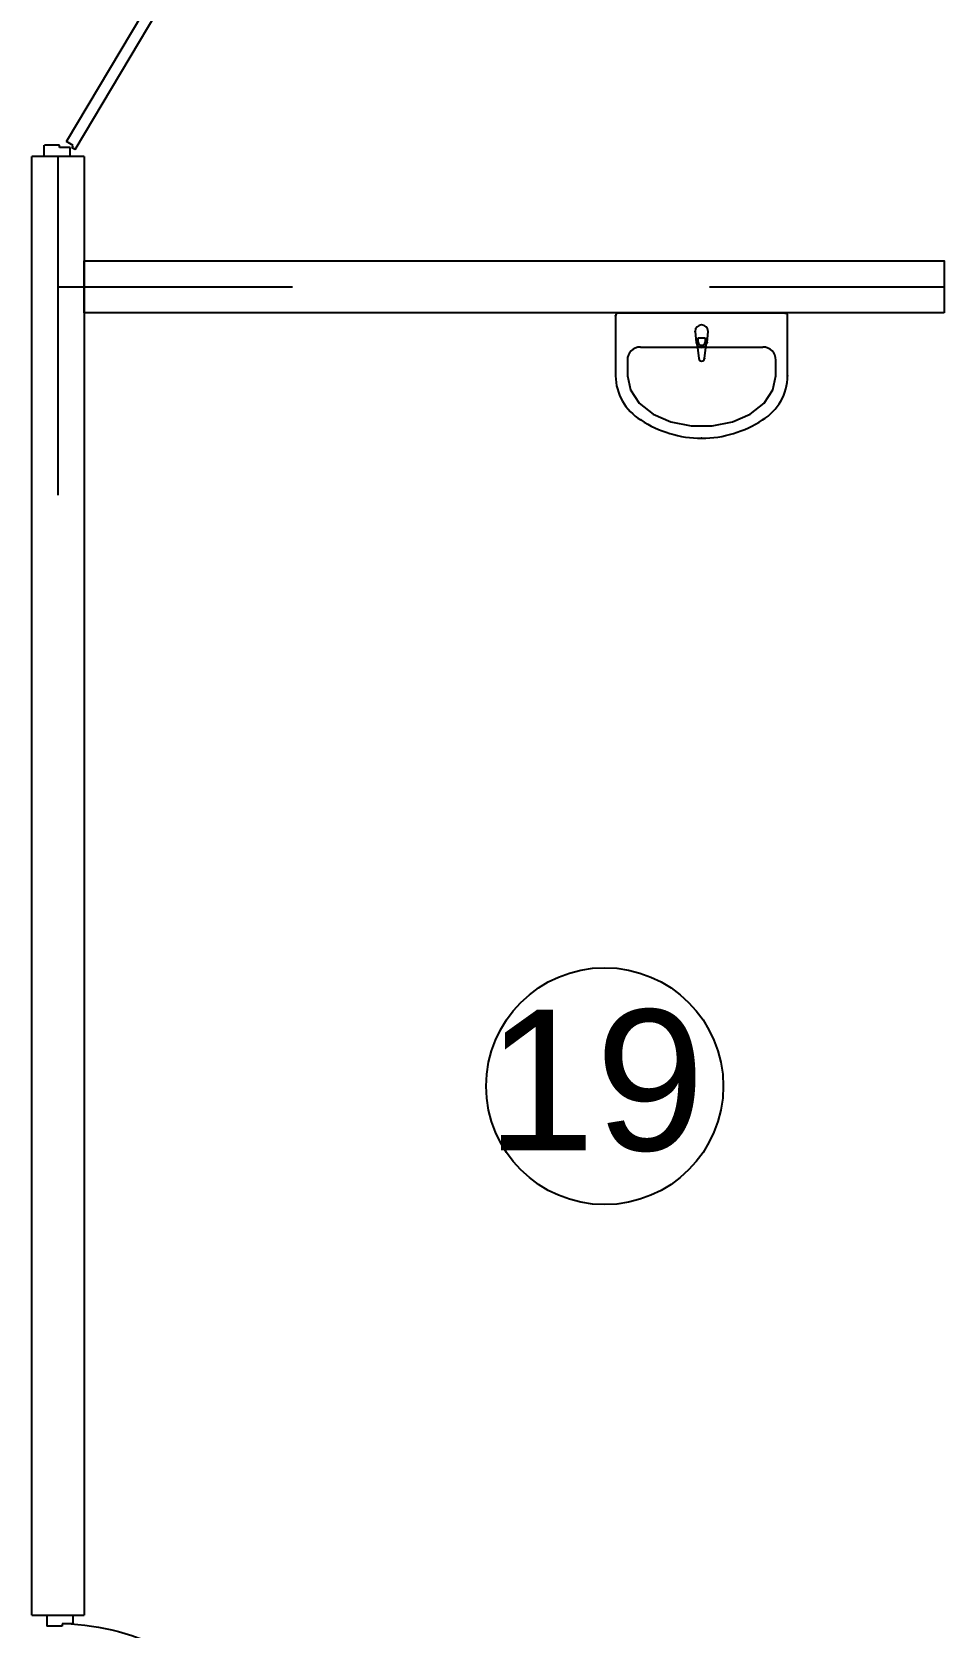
# Model space of a CAD drawing. Header units: millimetres. Extents: x 42452 to 2852333, y -419346 to 834876.
# Drawn here: x 2615426 to 2618926, y 662416 to 668541 of the extents above; entities that cross this region are included whole.
import ezdxf

# ---------------------------------------------------------------- set-up
doc = ezdxf.new("R2010")
doc.units = ezdxf.units.MM
doc.layers.add('memar', color=7, linetype='Continuous', lineweight=25)
doc.layers.add('ДВЕРИ', color=7, linetype='Continuous', lineweight=5)
doc.layers.add('Интерьер - Мебель_Ном._пера__75', color=160, linetype='Continuous', lineweight=25, true_color=0x2731ed)
doc.styles.add('СГЕНЕРИР_СТИЛЬ_1', font='arial.ttf')

# ---------------------------------------------------------------- blocks, each defined once
blk = doc.blocks.new('qapi 700')
at = {"layer": 'ДВЕРИ', "color": 251, "lineweight": 25, "true_color": 0x636466}
for p, q in [((1281619.6, 90085.8), (1281659.2, 90085.8)), ((1281659.2, 90033.9), (1281659.2, 90085.8)), ((1282419.6, 90085.8), (1282379.9, 90085.8)), ((1282379.9, 90033.9), (1282379.9, 90085.2)), ((1281651.3, 89997.1), (1281651.3, 90033.9)), ((1281651.3, 90033.9), (1281659.2, 90033.9)), ((1282368.3, 90009.8), (1281734.7, 89633.4)), ((1282381.6, 89987.4), (1282368.3, 90009.8)), ((1282387.8, 90033.9), (1282379.9, 90033.9)), ((1282387.8, 89997.1), (1282387.8, 90033.9)), ((1281619.6, 89997.1), (1281651.3, 89997.1)), ((1282395.4, 89979.8), (1281741.3, 89591.2)), ((1282388.4, 89991.5), (1282381.6, 89987.4)), ((1282419.6, 89997.1), (1282387.8, 89997.1)), ((1282419.6, 89997.1), (1282387.8, 89997.1)), ((1282395.4, 89979.8), (1282388.4, 89991.5)), ((1281811.6, 89685.5), (1281761.9, 89655.9)), ((1281775.1, 89697.9), (1281825.6, 89727.9)), ((1281835.3, 89711.6), (1281794.3, 89687.2)), ((1281814.4, 89680.8), (1281811.6, 89685.5)), ((1281836.4, 89725.1), (1281838, 89722.4)), ((1281746.9, 89612.9), (1281734.7, 89633.4)), ((1281761.9, 89655.9), (1281764.7, 89651.2)), ((1281776.4, 89664.6), (1281769.5, 89676.2)), ((1281787.4, 89612.9), (1281837.2, 89642.5)), ((1281791.5, 89676.3), (1281792.8, 89674.3)), ((1281819.9, 89628.6), (1281818.3, 89631.3)), ((1281871.8, 89650.1), (1281830.8, 89625.8)), ((1281831, 89603.8), (1281881.5, 89633.8)), ((1281837.2, 89642.5), (1281834.8, 89646.5)), ((1281884.3, 89644.7), (1281882.7, 89647.4)), ((1281733.2, 89604.8), (1281746.9, 89612.9)), ((1281741.3, 89591.2), (1281733.2, 89604.8)), ((1281785, 89616.9), (1281787.4, 89612.9)), ((1281802, 89621.6), (1281809.2, 89609.3))]:
    blk.add_line(p, q, dxfattribs=at)
for centre, radius, start, end in [((1282471.1, 90051.9), 821.4, 183.4077, 209.5706), ((1281783.2, 89684.3), 15.9, 120.7133, 210.7133), ((1281798.4, 89680.4), 7.94, 120.7133, 210.7133), ((1281829.6, 89721.1), 7.94, 30.7133, 120.7133), ((1281831.2, 89718.4), 7.94, 300.7133, 30.7133), ((1281875.8, 89643.3), 7.94, 30.7133, 120.7133), ((1281877.4, 89640.6), 7.94, 300.7133, 30.7133), ((1281822.9, 89617.4), 15.9, 210.7133, 300.7133), ((1281826.8, 89632.6), 7.94, 210.7133, 300.7133)]:
    blk.add_arc(centre, radius, start, end, dxfattribs=at)
blk = doc.blocks.new('Умывальник 03 16')
at = {"layer": 'Интерьер - Мебель_Ном._пера__75', "color": 251, "linetype": 'Continuous', "true_color": 0x636466}
for p, q in [((0, 0), (-320, 0)), ((320, 0), (0, 0)), ((-330, -10), (-330, -240)), ((330, -240), (330, -10)), ((-25, -70), (-21, -112)), ((-17.7, -121.5), (-11.1, -174.4)), ((-13.6, -109.8), (-13.6, -94.9)), ((-13.6, -94.9), (13.6, -94.9)), ((11.1, -174.4), (17.7, -121.5)), ((13.6, -94.9), (13.6, -109.8)), ((21, -112), (25, -70)), ((-285, -180), (-285, -240)), ((-235, -130), (235, -130)), ((285, -240), (285, -180)), ((-285, -240), (-273.5, -294.9)), ((273.5, -294.9), (285, -240)), ((-273.5, -294.9), (-239.8, -345.4)), ((239.8, -345.4), (273.5, -294.9)), ((-239.8, -345.4), (-186.6, -387.4)), ((186.6, -387.4), (239.8, -345.4)), ((-186.6, -387.4), (-118.4, -417.4)), ((-118.4, -417.4), (-40.6, -433)), ((40.6, -433), (118.4, -417.4)), ((118.4, -417.4), (186.6, -387.4)), ((-40.6, -433), (40.6, -433))]:
    blk.add_line(p, q, dxfattribs=at)
for centre, radius, start, end in [((-320, -10), 10, 90, 180), ((320, -10), 10, 0, 90), ((0, -70), 25, 0, 180), ((0, -110.1), 21.1, 185.16961, 212.77103), ((0, -110.1), 21.1, 212.77103, 327.22897), ((0, -109.8), 13.6, 180, 0), ((0, -110.1), 21.1, 327.22897, 354.83039), ((-235, -180), 50, 90, 180), ((0, -173), 11.2, 187.13892, 352.86108), ((235, -180), 50, 0, 90), ((-132.7, -240), 197.3, 180, 239.3268), ((132.7, -240), 197.3, 300.6732, 0), ((0, -57.6), 422.4, 236.47054, 270), ((0, -57.6), 422.4, 270, 303.52946)]:
    blk.add_arc(centre, radius, start, end, dxfattribs=at)
for p in [(320, 0), (-330, -10), (-25, -70), (-17.7, -121.5), (21, -112), (11.1, -174.4), (330, -240), (-233.3, -409.7), (233.3, -409.7), (0, -480)]:
    blk.add_point(p, dxfattribs=at)

msp = doc.modelspace()

# ---------------------------------------------------------------- linework, layer by layer
at = {"layer": 'memar', "color": 0, "lineweight": 25}
for points in [[(2615426.14, 662461.54702), (2615426.14, 668061.54703)], [(2615626.14, 668061.54703), (2615426.14, 668061.54703)], [(2615626.14, 668061.54703), (2615626.14, 662461.54702)], [(2615426.14, 662461.54702), (2615626.14, 662461.54702)]]:
    msp.add_lwpolyline(points, dxfattribs=at)
at = {"layer": 'memar', "lineweight": 25}
for points in [[(2615526.14, 668061.54703), (2615526.14, 666761.54703)], [(2615526.14, 667561.54702), (2616426.14, 667561.54702)], [(2618026.13986, 667561.54702), (2618926.13986, 667561.54702)]]:
    msp.add_lwpolyline(points, dxfattribs=at)
at = {"layer": 'memar', "color": 0, "lineweight": 25}
msp.add_lwpolyline([(2618926.13986, 667461.54702), (2615626.14, 667461.54702), (2615626.14, 667661.54702), (2618926.13986, 667661.54702)], close=True, dxfattribs=at)
msp.add_circle((2617624.08427, 664492.69843), 454.87332, dxfattribs=at)

# ---------------------------------------------------------------- block references
at = {"layer": 'memar', "color": 0, "lineweight": 25, "rotation": 90}
for p, xscale, yscale, zscale in [((2716722.3036, 2109397.23783), -1.123918947526444, 1.123918947526444, 1.123918947526444), ((2717055.87949, 2107504.81293), -1.127511823903376, 1.127511823903376, 1.127511823903376)]:
    msp.add_blockref('qapi 700', p, dxfattribs=dict(at, xscale=xscale, yscale=yscale, zscale=zscale))
at = {"layer": 'memar', "color": 104, "linetype": 'Continuous', "lineweight": 25, "true_color": 0x029e21, "zscale": 1000}
msp.add_blockref('Умывальник 03 16', (2617995.89388, 667460.57225), dxfattribs=at)

# ---------------------------------------------------------------- texts
at = {"layer": 'memar', "linetype": 'Continuous', "lineweight": 25, "insert": (2618007.82427, 664786.15401), "char_height": 540, "attachment_point": 3, "style": 'СГЕНЕРИР_СТИЛЬ_1'}
msp.add_mtext('1{\\fArial|b0|i0|c238|p38;9}', dxfattribs=at)

doc.saveas('drawing.dxf')
